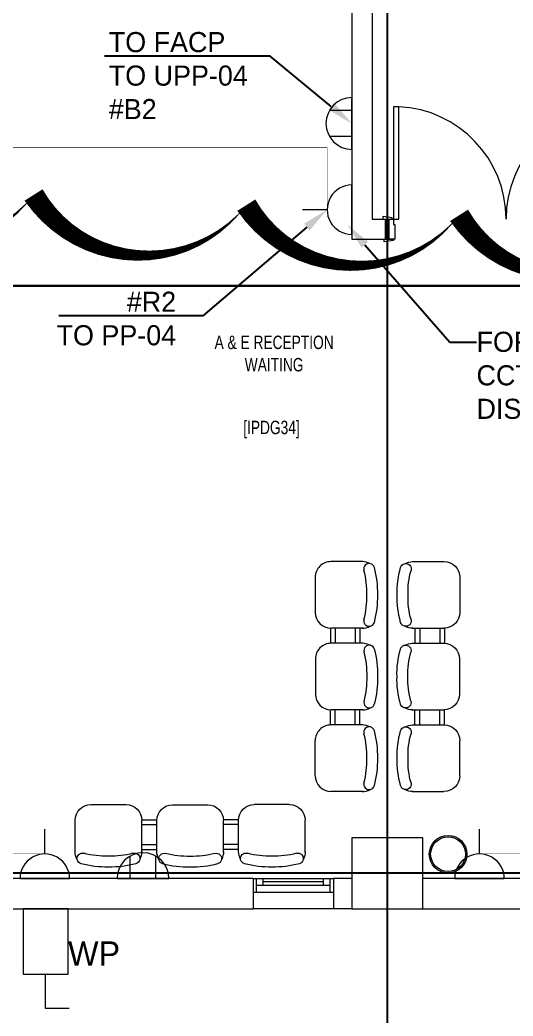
# Model space of a CAD drawing. Header units: metres. Extents: x 75097 to 220695, y -1557923 to -1361206.
# Drawn here: x 97874 to 101552, y -1470704 to -1463268 of the extents above; entities that cross this region are included whole.
import ezdxf
from ezdxf import colors
from ezdxf.entities.mleader import LeaderData, LeaderLine
from ezdxf.math import Vec2, Vec3

# ---------------------------------------------------------------- set-up
doc = ezdxf.new("R2010")
doc.units = ezdxf.units.M
doc.layers.get('0').update_dxf_attribs({"lineweight": 0})
for name, color, linetype, lineweight in [('A-100 - Copy$0$72_EGR_BASE_TEXT', 8, 'Continuous', 0), ('A-100 - Copy$0$Aluminum', 8, 'Continuous', 0), ('A-100 - Copy$0$Medical Equipment and Furniture', 8, 'Continuous', 0), ('A-100 - Copy$0$Medical Equipment and Furniture1', 8, 'Continuous', 5), ('A-100 - Copy$0$Proj', 8, 'Continuous', 0), ('A-100 - Copy$0$Structure', 8, 'Continuous', 9), ('A-100 - Copy$0$Walls', 8, 'Continuous', 0), ('A-100 - Copy$0$Wooden Joinery', 8, 'Continuous', 0), ('E-LG', 245, 'Continuous', 30)]:
    doc.layers.add(name, color=color, linetype=linetype, lineweight=lineweight)
doc.layers.add('A-100 - Copy$0$axes', color=8, linetype='Continuous')
doc.layers.add('PD-VENT', color=8, linetype='Continuous')
for name, color, linetype, lineweight, true_color in [('E-POWR', 7, 'Continuous', 9, 0x4e7e3e), ('E-POWR-IDEN _1-100_', 7, 'Continuous', 9, 0x4e7e3e), ('REV 01', 7, 'Continuous', 0, 0xe41b4d)]:
    doc.layers.add(name, color=color, linetype=linetype, lineweight=lineweight, true_color=true_color)
doc.styles.add('A-100 - Copy$0$X3G_ENTITY_2587EA', font='swisscl.ttf', dxfattribs={"height": 200})
doc.styles.add('Optima_5', font='', dxfattribs={"height": 3.001645})
doc.styles.get("Standard").update_dxf_attribs({"font": 'GOTHIC.TTF'})
doc.styles.get('Optima_5').set_extended_font_data('Optima')

# ---------------------------------------------------------------- blocks, each defined once
blk = doc.blocks.new('NORMAL SOCKET')
at = {"layer": 'E-POWR'}
for p, q in [((0, 308), (0, 615)), ((-308, 0), (308, 0))]:
    blk.add_line(p, q, dxfattribs=at)
blk.add_ellipse((0, 0), major_axis=(33, 306), ratio=1, start_param=4.81904, end_param=7.960633, dxfattribs=at)
blk = doc.blocks.new('GI-041_dwg__U120-3902841-GI-041')
at = {"layer": 'E-POWR', "flags": 128}
blk.add_lwpolyline([(-0.1145, 0), (0.1145, 0), (0.1145, 0.1572), (-0.1145, 0.1572)], close=True, dxfattribs=at)
blk.add_lwpolyline([(0.2354, 0.1613), (0.2354, 0.0786), (0.1145, 0.0786)], dxfattribs=at)
blk = doc.blocks.new('WALL OUTLET')
at = {"layer": 'E-POWR', "extrusion": (9.94399e-05, 4.90741e-07, 1)}
blk.add_line((-193.4, 0, 0), (193.4, 0, 0), dxfattribs=at)
blk.add_line((-193.4, 0, 0), (193.4, 0, 0), dxfattribs=at)
at = {"layer": 'E-POWR', "extrusion": (9.94399e-05, 4.90741e-07, 1), "elevation": 0}
for points in [[(-96.7, 0), (-96.7, 167.5)], [(96.7, 0), (96.7, 167.5)]]:
    blk.add_lwpolyline(points, dxfattribs=at)
at = {"layer": 'E-POWR', "extrusion": (9.94399e-05, 4.90741e-07, 1)}
blk.add_arc((0, 0, 0), 193.4, 359.99626, 179.99626, dxfattribs=at)
blk = doc.blocks.new('A-100 - Copy$0$3seater')
at = {"layer": 'A-100 - Copy$0$Medical Equipment and Furniture1', "ltscale": 20}
for p, q in [((-958973.1, -382949.7, 0), (-958973.1, -383188.2, 0)), ((-958476.3, -382949.7, 0), (-958476.3, -383188.2, 0)), ((-958476.3, -382949.7, 0), (-958476.3, -383165.8, 0)), ((-958363.6, -382948.4, 0), (-958363.6, -383187, 0)), ((-957866.8, -382948.4, 0), (-957866.8, -383164.5, 0)), ((-957866.8, -382948.4, 0), (-957866.8, -383187, 0)), ((-957754.1, -382949.7, 0), (-957754.1, -383188.2, 0)), ((-957754.1, -382949.7, 0), (-957754.1, -383165.8, 0)), ((-957257.3, -382949.7, 0), (-957257.3, -383188.2, 0)), ((-958476.3, -382971.4, 0), (-958363.6, -382971.4, 0)), ((-958476.3, -383007.5, 0), (-958363.6, -383007.5, 0)), ((-957754.1, -382971.4, 0), (-957866.8, -382971.4, 0)), ((-957754.1, -383007.5, 0), (-957866.8, -383007.5, 0)), ((-958476.3, -383157.4, 0), (-958363.6, -383157.4, 0)), ((-957754.1, -383157.4, 0), (-957866.8, -383157.4, 0)), ((-958476.3, -383192.2, 0), (-958363.5, -383192.2, 0)), ((-957754.1, -383192.2, 0), (-957866.9, -383192.2, 0)), ((-958856, -383305.4, 0), (-958593.5, -383305.4, 0)), ((-958246.5, -383304.2, 0), (-957984, -383304.2, 0)), ((-957374.4, -383305.4, 0), (-957636.9, -383305.4, 0))]:
    blk.add_line(p, q, dxfattribs=at)
for centre, radius, start, end in [((-958918.6, -382903.3, 0), 40.5, 105.63896, 285.63897), ((-958744.2, -383526.3, 0), 687.4, 88.37526, 105.63897), ((-958705.2, -383526.3, 0), 687.4, 74.36103, 91.62474), ((-958530.8, -382903.3, 0), 40.5, 254.36103, 74.36104), ((-958309.1, -382902.1, 0), 40.5, 105.63896, 285.63897), ((-958134.7, -383525, 0), 687.4, 88.37526, 105.63897), ((-958095.7, -383525, 0), 687.4, 74.36103, 91.62474), ((-957921.3, -382902.1, 0), 40.5, 254.36103, 74.36104), ((-957699.6, -382903.3, 0), 40.5, 105.63896, 285.63897), ((-957525.2, -383526.3, 0), 687.4, 88.37526, 105.63897), ((-957486.2, -383526.3, 0), 687.4, 74.36103, 91.62474), ((-957311.8, -382903.3, 0), 40.5, 254.36103, 74.36104), ((-958856, -382954.9, 0), 117.2, 151.03012, 180), ((-958744.2, -383526.3, 0), 606.4, 88.15806, 105.63897), ((-958705.2, -383526.3, 0), 606.4, 74.36103, 91.84194), ((-958593.5, -382954.9, 0), 117.2, 0, 28.96988), ((-958246.5, -382953.6, 0), 117.2, 151.03012, 180), ((-958134.7, -383525, 0), 606.4, 88.15806, 105.63897), ((-958095.7, -383525, 0), 606.4, 74.36103, 91.84194), ((-957984, -382953.6, 0), 117.2, 0, 28.96988), ((-957636.9, -382954.9, 0), 117.2, 151.03012, 180), ((-957525.2, -383526.3, 0), 606.4, 88.15806, 105.63897), ((-957486.2, -383526.3, 0), 606.4, 74.36103, 91.84194), ((-957374.4, -382954.9, 0), 117.2, 0, 28.96988), ((-958856, -383188.2, 0), 117.2, 180, 270), ((-958593.5, -383188.2, 0), 117.2, 270, 0), ((-958246.5, -383187, 0), 117.2, 180, 270), ((-957984, -383187, 0), 117.2, 270, 0), ((-957636.9, -383188.2, 0), 117.2, 180, 270), ((-957374.4, -383188.2, 0), 117.2, 270, 0)]:
    blk.add_arc(centre, radius, start, end, dxfattribs=at)
blk = doc.blocks.new('A-100 - Copy$0$WM00001-P')
for radius in [0.14, 0.13]:
    blk.add_circle((0, 0), radius)
blk = doc.blocks.new('A-100 - Copy$0$A$C009F45C9')
at = {"layer": 'A-100 - Copy$0$Wooden Joinery'}
for p, q in [((724, -1690), (724, -1680)), ((744, -1690), (724, -1690)), ((744, -1690), (744, -1680)), ((844, -1650), (754, -1650)), ((844, -1670), (754, -1670)), ((884, -1690), (844, -1690)), ((844, -1700), (844, -1690)), ((854, -1690), (854, -1680)), ((874, -1690), (874, -1680)), ((884, -1700), (884, -1690)), ((724, -1750), (724, -1760)), ((744, -1750), (724, -1750)), ((744, -1750), (744, -1760)), ((844, -1770), (754, -1770)), ((844, -1740), (844, -1750)), ((884, -1750), (844, -1750)), ((854, -1750), (854, -1760)), ((874, -1750), (874, -1760)), ((884, -1740), (884, -1750)), ((844, -1790), (754, -1790))]:
    blk.add_line(p, q, dxfattribs=at)
for points in [[(-75, -60), (-85, -60), (-95, 10), (-75, 10)], [(75, -50), (85, -50), (95, 20), (75, 20)], [(75, -100), (914, -100), (914, -60), (75, -60)], [(75, -1700), (914, -1700), (914, -1740), (75, -1740)], [(75, -1700), (914, -1700), (914, -1740), (75, -1740)], [(-75, -1740), (-85, -1740), (-95, -1810), (-75, -1810)], [(75, -1750), (85, -1750), (95, -1820), (75, -1820)]]:
    blk.add_lwpolyline(points, close=True, dxfattribs=at)
for points in [[(75, -25), (-75, -25), (-75, 0), (75, 0), (75, -25)], [(75, -25), (75, -60), (35, -60), (35, -70), (-75, -70), (-75, -25), (75, -25)], [(75, -1775), (75, -1740), (35, -1740), (35, -1730), (-75, -1730), (-75, -1775), (75, -1775)], [(75, -1775), (-75, -1775), (-75, -1800), (75, -1800), (75, -1775)]]:
    blk.add_lwpolyline(points, dxfattribs=at)
for centre, radius, start, end in [((75, -60), 840, 270, 357.2706), ((75, -1740), 840, 2.7294, 90), ((754, -1680), 30, 90, 180), ((754, -1680), 10, 90, 180), ((844, -1680), 30, 0, 90), ((844, -1680), 10, 0, 90), ((754, -1760), 30, 180, 270), ((754, -1760), 10, 180, 270), ((844, -1760), 10, 270, 0), ((844, -1760), 30, 270, 0)]:
    blk.add_arc(centre, radius, start, end, dxfattribs=at)
blk = doc.blocks.new('A-100 - Copy')
at = {"layer": 'A-100 - Copy$0$Aluminum'}
for p, q in [((99612.8, -1469677.7, 2.4), (100212.8, -1469677.7, 2.4)), ((99637.8, -1469777.7, 2.4), (99637.8, -1469677.7, 2.4)), ((99687.8, -1469727.7, 2.4), (99687.8, -1469677.7, 2.4)), ((100137.8, -1469702.7, 2.4), (99687.8, -1469702.7, 2.4)), ((100137.8, -1469727.7, 2.4), (100137.8, -1469677.7, 2.4)), ((100187.8, -1469777.7, 2.4), (100187.8, -1469677.7, 2.4)), ((99612.8, -1469777.7, 2.4), (100212.8, -1469777.7, 2.4)), ((99637.8, -1469727.7, 2.4), (100187.8, -1469727.7, 2.4))]:
    blk.add_line(p, q, dxfattribs=at)
at = {"layer": 'A-100 - Copy$0$axes'}
for p, q in [((100615.3, -1477297.4, 2.4), (100615.3, -1366691.8, 2.4)), ((215795, -1469637.7, 2.4), (83877.8, -1469637.7, 2.4))]:
    blk.add_line(p, q, dxfattribs=at)
at = {"layer": 'A-100 - Copy$0$Proj'}
blk.add_line((100212.8, -1469902.7, 7.1), (99612.8, -1469902.7, 7.1), dxfattribs=at)
at = {"layer": 'A-100 - Copy$0$Structure', "elevation": 2.4}
blk.add_lwpolyline([(100350.3, -1469902.7), (100880.3, -1469902.7), (100880.3, -1469372.7), (100350.3, -1469372.7)], close=True, dxfattribs=at)
at = {"layer": 'A-100 - Copy$0$Walls'}
for p, q in [((99612.8, -1469677.7, 2.4), (97702.8, -1469677.7, 2.4)), ((99612.8, -1469677.7, 7.1), (99612.8, -1469902.7, 7.1)), ((100350.3, -1469677.7, 2.4), (100212.8, -1469677.7, 2.4)), ((100212.8, -1469677.7, 7.1), (100212.8, -1469902.7, 7.1)), ((103527.8, -1469677.7, 2.4), (100880.3, -1469677.7, 2.4)), ((97702.8, -1469902.7, 2.4), (99612.8, -1469902.7, 2.4)), ((100350.3, -1469902.7, 2.4), (100212.8, -1469902.7, 2.4)), ((100880.3, -1469902.7, 2.4), (103527.8, -1469902.7, 2.4))]:
    blk.add_line(p, q, dxfattribs=at)
at = {"layer": 'A-100 - Copy$0$Walls', "elevation": 2.4}
for points in [[(100350.3, -1462702.7), (100350.3, -1464904.5), (100600.3, -1464904.5)], [(100500.3, -1462702.7), (100500.3, -1464754.7), (100600.3, -1464754.7)], [(100600.3, -1464754.7), (100600.3, -1464904.5)]]:
    blk.add_lwpolyline(points, dxfattribs=at)
at = {"layer": 'A-100 - Copy$0$Medical Equipment and Furniture', "rotation": 270}
blk.add_blockref('A-100 - Copy$0$3seater', (483381.9, -2426284.6, 2.4), dxfattribs=at)
at = {"layer": 'A-100 - Copy$0$Medical Equipment and Furniture'}
for p, xscale, rotation in [((-282151.2, -2426284.6, 2.4), -1.000000000000003, 90), ((1057259.1, -1852430.5, 2.4), -1, 180)]:
    blk.add_blockref('A-100 - Copy$0$3seater', p, dxfattribs=dict(at, xscale=xscale, rotation=rotation))
at = {"layer": 'A-100 - Copy$0$Medical Equipment and Furniture', "xscale": 999.9999999999998, "yscale": 999.9999999999998, "zscale": 999.9999999999998, "rotation": 101.9999999999856}
blk.add_blockref('A-100 - Copy$0$WM00001-P', (101067.6, -1469495.3, 2.4), dxfattribs=at)
at = {"layer": 'A-100 - Copy$0$Wooden Joinery', "rotation": 90}
blk.add_blockref('A-100 - Copy$0$A$C009F45C9', (100600.3, -1464829.6, 2.4), dxfattribs=at)
at = {"layer": 'A-100 - Copy$0$72_EGR_BASE_TEXT', "char_height": 100, "attachment_point": 2, "style": 'A-100 - Copy$0$X3G_ENTITY_2587EA'}
for s, insert in [('A & E RECEPTION^M^JWAITING', (99770, -1465624.6, 2.4)), ('[IPDG34]', (99750.2, -1466259.9, 2.4))]:
    blk.add_mtext(s, dxfattribs=dict(at, insert=insert))

msp = doc.modelspace()

# ---------------------------------------------------------------- linework, layer by layer
at = {"layer": 'E-LG', "color": 1}
msp.add_lwpolyline([(94285.3, -1464444.8), (94394.2, -1464765.8), (95724.9, -1464765.8), (95812.3, -1464469.8), (95918.6, -1464786.2), (95918.6, -1465252.9), (115237, -1465252.9)], dxfattribs=at)
at = {"layer": 'E-POWR', "const_width": 3, "elevation": 2.4}
msp.add_lwpolyline([(101301.6, -1469493.1), (103357.4, -1469493.1), (106015.7, -1469501.2), (106015.7, -1467084.4), (106015.7, -1464173.3), (106016.1, -1461849.7), (106016.1, -1460882), (106016, -1459903.3), (106016, -1458477.5), (100683.9, -1458477.5), (100683.9, -1459987.1), (100165.7, -1459987.1), (100165.7, -1461482.9)], dxfattribs=at)
at = {"layer": 'E-POWR', "const_width": 3}
msp.add_lwpolyline([(100165.7, -1464684.2), (100165.7, -1464221.5), (96022.3, -1464221.5), (93510.9, -1464238.7), (93510.9, -1469498.3), (93889.1, -1469493.1), (98059.5, -1469493.1)], dxfattribs=at)

# ---------------------------------------------------------------- block references
at = {"color": 85, "xscale": 2127.341102341351, "yscale": 2127.341102341351, "zscale": 2127.341102341351, "rotation": 269.9999999997816}
msp.add_blockref('GI-041_dwg__U120-3902841-GI-041', (97898.6, -1470146.3, 2.4), dxfattribs=at)
at = {"layer": 'E-POWR', "color": 85, "xscale": 0.6, "yscale": 0.6, "zscale": 0.6, "rotation": 90}
msp.add_blockref('NORMAL SOCKET', (100350.3, -1464684.2, 2.4), dxfattribs=at)
at = {"layer": 'E-POWR', "color": 85, "xscale": 0.6, "yscale": 0.6, "zscale": 0.6}
for p in [(98059.5, -1469677.7, 2.4), (101301.6, -1469677.7, 2.4)]:
    msp.add_blockref('NORMAL SOCKET', p, dxfattribs=at)
at = {"layer": 'PD-VENT', "color": 85}
for p, rotation in [((100350.3, -1464040.9, 4.7), 89.97449847618716), ((98791.8, -1469677.7, 0), 359.9959097644206)]:
    msp.add_blockref('WALL OUTLET', p, dxfattribs=dict(at, rotation=rotation))

# ---------------------------------------------------------------- texts
at = {"layer": 'E-POWR-IDEN _1-100_', "insert": (98233, -1470146.3, 2.4), "char_height": 180.1, "width": 3.637978807091713e-12, "attachment_point": 1, "rotation": 360, "line_spacing_factor": 1.047943, "style": 'Optima_5'}
msp.add_mtext('WP', dxfattribs=at)

# ---------------------------------------------------------------- leaders
at = {"layer": 'E-POWR'}
ml = msp.add_multileader_mtext('Standard', dxfattribs=at)
ml.set_content('FOR TV', color=256)
ml.set_leader_properties()
ml.build(insert=Vec2(0, 0))
ml.multileader.update_dxf_attribs({"text_right_attachment_type": 6, "dogleg_length": 200, "arrow_head_size": 200})
ctx = ml.context
ctx.base_point, ctx.char_height, ctx.arrow_head_size, ctx.landing_gap_size, ctx.plane_origin = Vec3(96560.3, -1463073.8, 2.4), 150, 200, 0.09, Vec3(95482.7, -1467344.6, 2.4)
ctx.right_attachment = 6
notes = []
notes.append((ctx, [(1, (1, 1, 0), (97438.2, -1463176.9, 2.4), (-1, 0), 200, [(0, [(98000.9, -1462835.6, 2.4)], 0, [])])]))
ctx.mtext.insert, ctx.mtext.flow_direction = Vec3(96560.4, -1462996.9, 2.4), 5
ml = msp.add_multileader_mtext('Standard', dxfattribs=at)
ml.set_content('TO FACP\\PTO UPP-04\\P#B2', color=256)
ml.set_leader_properties()
ml.build(insert=Vec2(0, 0))
ml.multileader.update_dxf_attribs({"text_right_attachment_type": 6, "dogleg_length": 200, "arrow_head_size": 200})
ctx = ml.context
ctx.base_point, ctx.char_height, ctx.arrow_head_size, ctx.landing_gap_size, ctx.plane_origin = Vec3(98536.9, -1463433.3, 2.4), 150, 200, 0.09, Vec3(98335.4, -1468024.2, 2.4)
ctx.right_attachment = 6
notes.append((ctx, [(1, (1, 1, 0), (99741.1, -1463538.3, 2.4), (-1, 0), 200, [(0, [(100350.3, -1464040.9, 2.4)], 0, [])])]))
ctx.mtext.insert, ctx.mtext.flow_direction = Vec3(98537, -1463358.3, 2.4), 5
ml = msp.add_multileader_mtext('Standard', dxfattribs=at)
ml.set_content('#R2\\PTO PP-04', color=256)
ml.set_leader_properties()
ml.build(insert=Vec2(0, 0))
ml.multileader.update_dxf_attribs({"text_right_attachment_type": 6, "dogleg_length": 200, "arrow_head_size": 200})
ctx = ml.context
ctx.base_point, ctx.char_height, ctx.arrow_head_size, ctx.landing_gap_size, ctx.plane_origin = Vec3(98172, -1465373.5), 150, 200, 0.09, Vec3(101407.1, -1466457)
ctx.right_attachment, ctx.text_align_type = 6, 2
notes.append((ctx, [(1, (1, 1, 0), (99239.4, -1465476.6), (-1, 0), 200, [(0, [(100165.7, -1464684.2)], 0, [])])]))
ctx.mtext.insert, ctx.mtext.width, ctx.mtext.alignment, ctx.mtext.flow_direction = Vec3(99039.3, -1465296.6), 867.267, 3, 5
ml = msp.add_multileader_mtext('Standard', dxfattribs=at)
ml.set_content('FOR CCTV DISPLAY', color=256)
ml.set_leader_properties()
ml.build(insert=Vec2(0, 0))
ml.multileader.update_dxf_attribs({"text_right_attachment_type": 6, "dogleg_length": 200, "arrow_head_size": 200})
ctx = ml.context
ctx.base_point, ctx.char_height, ctx.arrow_head_size, ctx.landing_gap_size, ctx.plane_origin = Vec3(101279.5, -1465672.5), 150, 200, 0.09, Vec3(101557.1, -1466568)
ctx.right_attachment = 6
notes.append((ctx, [(0, (1, 1, 0), (101079.5, -1465672.5), (1, 0), 200, [(0, [(100315.8, -1464795.2)], 0, [])])]))
ctx.mtext.insert, ctx.mtext.width, ctx.mtext.flow_direction = Vec3(101279.6, -1465595.6), 867.267, 5
for ctx, leaders in notes:
    for number, flags, end, landing, length, lines in leaders:
        leader = LeaderData()
        leader.index, (leader.has_last_leader_line, leader.has_dogleg_vector, leader.attachment_direction) = number, flags
        leader.last_leader_point, leader.dogleg_vector, leader.dogleg_length = Vec3(end), Vec3(landing), length
        for number, points, colour, breaks in lines:
            line = LeaderLine()
            line.index, line.vertices, line.color, line.breaks = number, Vec3.list(points), colors.encode_raw_color(colour), breaks
            leader.lines.append(line)
        ctx.leaders.append(leader)

# ---------------------------------------------------------------- next in the draw order: block references
msp.add_blockref('A-100 - Copy', (0, 0))

# ---------------------------------------------------------------- next in the draw order: linework, layer by layer
at = {"layer": 'REV 01', "color": 3, "elevation": -2.4}
msp.add_lwpolyline([(109083.2, -1465106.1, 0, 158.9, -0.520567), (107496.4, -1465030.2, 0, 158.9, -0.520567), (105909.6, -1464954.2, 0, 158.9, -0.520567), (104322.8, -1464878.3, 0, 158.9, -0.520567), (102736.1, -1464802.3, 0, 158.9, -0.520567), (101149.3, -1464726.4, 0, 158.9, -0.520567), (99562.5, -1464650.5, 0, 158.9, -0.520567), (97975.7, -1464574.5, 0, 158.9, -0.520567), (96389, -1464498.6, 0, 158.9, -0.520567), (94802.2, -1464422.7, 0, 158.9, -0.520567), (93215.4, -1464346.7, 0, 158.9, -0.520567), (93184.3, -1462830.3, 0, 158.9, -0.520567), (93230.5, -1461242.4, 0, 158.9, -0.520567), (93276.7, -1459654.5, 0, 158.9, -0.520567), (93322.8, -1458066.6, 0, 158.9, -0.520567), (93369, -1456478.7, 0, 158.9, -0.520567)], format="xyseb", dxfattribs=at)

doc.saveas('drawing.dxf')
